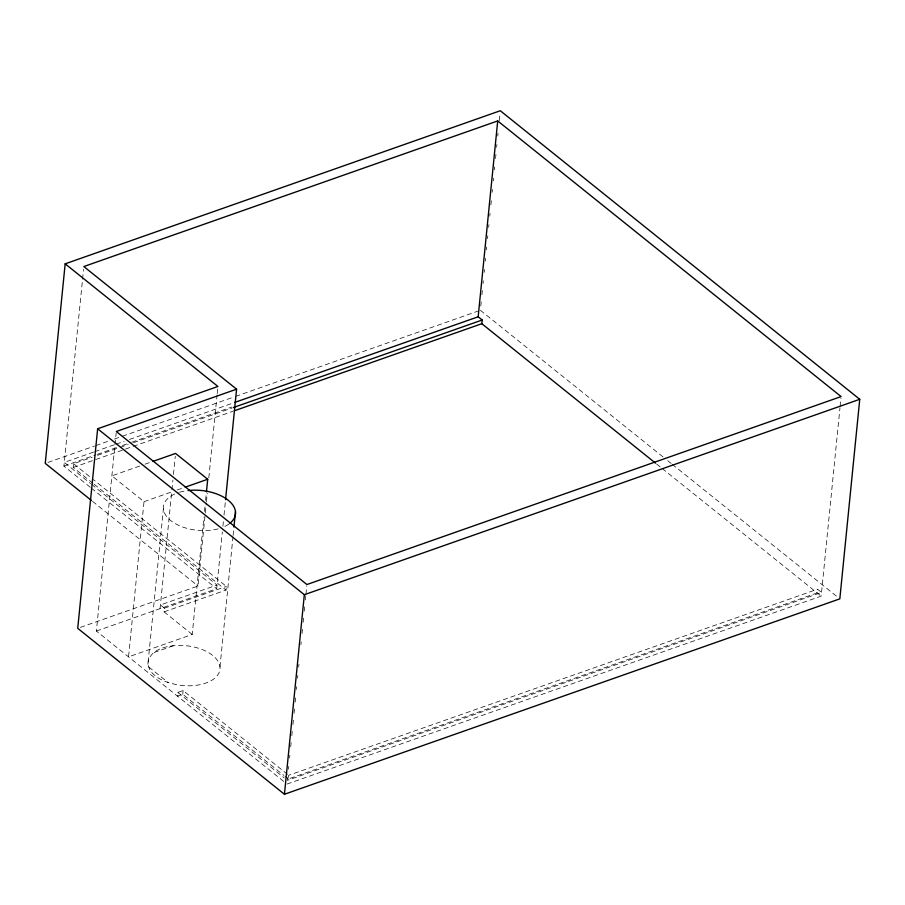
<?xml version="1.0" encoding="UTF-8"?>
<svg xmlns="http://www.w3.org/2000/svg" width="905" height="905" viewBox="0 0 905 905"><rect width="100%" height="100%" fill="white"/><g stroke="black" fill="none" stroke-linecap="round" stroke-linejoin="round"><path stroke-width="0.68" stroke-dasharray="4.53 3.39" d="M90.274 487.275L63.904 466.098L82.423 280.539M82.559 279.136L83.543 269.351M93.011 483.338L73.226 467.455L73.599 463.756L92.231 457.206M283.718 781.434L96.383 631.045L116.168 432.884M139.732 466.041L111.881 475.849L144.031 501.664L128.544 656.86L192.222 634.462L203.942 517.015M147.877 664.281C148.793 648.308 169.054 645.175 181.803 645.412A36.245 20.001 5.7 0 1 219.96 669.53A36.245 20.001 5.7 0 1 176.656 684.746L167.753 682.415A36.245 20.001 5.7 0 1 149.653 669.553L147.877 664.281L163.375 509.074M160.061 608.646L171.769 491.313M171.916 489.91L172.889 480.091M173.455 474.48L175.276 456.244M192.222 634.462L164.077 611.87L164.45 608.171L160.434 604.947L217.03 585.037L91.744 484.458M287.552 774.397L183.127 690.56L177.821 692.427L177.448 696.126L182.753 694.259L283.887 775.449M182.753 694.259L183.127 690.56M204.507 511.416L205.062 505.827M205.616 500.227L206.317 493.236M80.375 627.391L198.014 586.01L205.164 514.345M205.299 512.931L206.283 503.101M206.43 501.698L207.268 493.259M208.806 477.806L217.087 394.897M217.223 393.494L217.924 386.469M96.383 631.045L216.668 588.725L222.336 531.88M222.901 526.28L223.456 520.68M224.01 515.092L225.413 501.099M164.077 611.87L225.99 590.094L226.363 586.395L93.385 479.639M219.983 666.906L232.97 536.869M233.105 535.466L233.807 528.475M287.654 777.576L287.371 780.37L821.548 592.436L817.532 589.212L288.661 775.28L288.288 778.979L817.158 592.911L817.532 589.212M288.491 769.182L288.763 766.388M289.6 757.994L289.883 755.2M290.72 746.806L291.139 742.609M291.84 735.607L292.258 731.41M292.96 724.419L293.378 720.222M294.068 713.231L294.487 709.034M295.188 702.031L295.607 697.834M296.444 689.44L296.727 686.646M297.564 678.252L297.847 675.458M298.684 667.064L298.955 664.259M300.913 644.677L301.195 641.883M302.032 633.489L302.451 629.292M303.152 622.301L303.571 618.104M304.261 611.101L304.68 606.904M305.381 599.913L305.8 595.716M305.935 594.314L306.784 585.92M480.793 306.071L481.222 301.851M481.924 294.826L482.342 290.618M483.044 283.582L483.327 280.776M484.164 272.348L484.447 269.532M485.284 261.104L485.566 258.298M486.404 249.859L486.686 247.054M487.535 238.615L487.806 235.809M488.655 227.381L488.938 224.564M489.775 216.137L490.058 213.32M490.895 204.892L491.313 200.672M492.162 192.245L492.433 189.439M493.282 181L493.564 178.195M494.402 169.767L494.684 166.95M495.521 158.522L495.94 154.303M496.641 147.277L496.924 144.472M497.773 136.033L498.044 133.227M499.311 120.58L500.013 113.555M286.998 784.069L821.174 596.135L839.976 407.782M840.123 406.379L840.96 397.985M47.908 462.444L94.482 446.052M95.817 445.588L109.12 440.905M114.449 439.027L121.1 436.685M122.424 436.221L234.203 396.899M235.538 396.424L477.716 311.218M93.554 452.104L64.266 462.398L90.647 483.575M94.878 451.629L114.845 444.604M116.179 444.14L124.166 441.335M129.483 439.457L233.298 402.94M63.904 466.098L95.84 454.864M97.174 454.389L117.141 447.364M122.458 445.498L130.444 442.681M131.779 442.217L231.59 407.103M97.559 455.328L118.849 447.839M120.184 447.375L128.171 444.559M133.488 442.692L231.974 408.042M73.226 467.455L131.791 446.855M133.126 446.38L232.936 411.266M145.038 464.175L151.678 461.844M144.031 501.664L171.893 491.856M177.199 489.99L183.839 487.659M164.45 608.171L226.363 586.395M154.11 652.516L173.409 645.717M480.374 310.291L663.41 457.229M667.822 460.769L671.125 463.417M672.234 464.31L837.623 597.085M656.634 464.039L661.035 467.568M662.132 468.451L821.174 596.135M73.599 463.756L92.276 478.756M94.109 484.22L225.99 590.094M91.382 488.157L216.668 588.725M92.502 501.313L198.014 586.01M148.793 666.996L168.126 682.517M284.985 776.332L288.288 778.979M177.821 692.427L284.08 777.734M228.784 524.108A36.245 20.001 5.7 0 1 223.06 527.196M218.162 528.848A36.245 20.001 5.7 0 1 169.326 519.402A36.245 20.001 5.7 0 1 178.262 492.659M179.552 492.252A36.245 20.001 5.7 0 1 186.769 490.714"/><path stroke-width="1.36" d="M65.171 263.83L217.924 386.469L97.65 428.778L77.728 628.33L284.43 794.262L839.829 598.85L859.75 399.309L500.295 110.738L65.171 263.83L45.25 463.371L91.405 500.431M206.453 491.845L207.709 479.254L175.559 453.439L153.002 461.38M225.549 499.696L236.578 389.184L83.826 266.545L497.716 120.931L841.096 396.582L306.919 584.528L116.304 431.504L236.578 389.184M233.943 527.083L235.481 511.698M284.43 794.262L304.34 594.709L97.65 428.778M655.537 463.156L481.822 323.707L482.195 320.008L478.168 316.784L497.716 120.931M234.621 402.465L478.168 316.784M233.309 407.567L482.195 320.008M234.271 410.802L481.822 323.707M185.163 487.195L207.709 479.254M304.34 594.709L859.75 399.309M188.036 490.555A36.245 20.001 5.7 0 1 227.936 500.035A36.245 20.001 5.7 0 1 229.847 523.316"/></g></svg>
